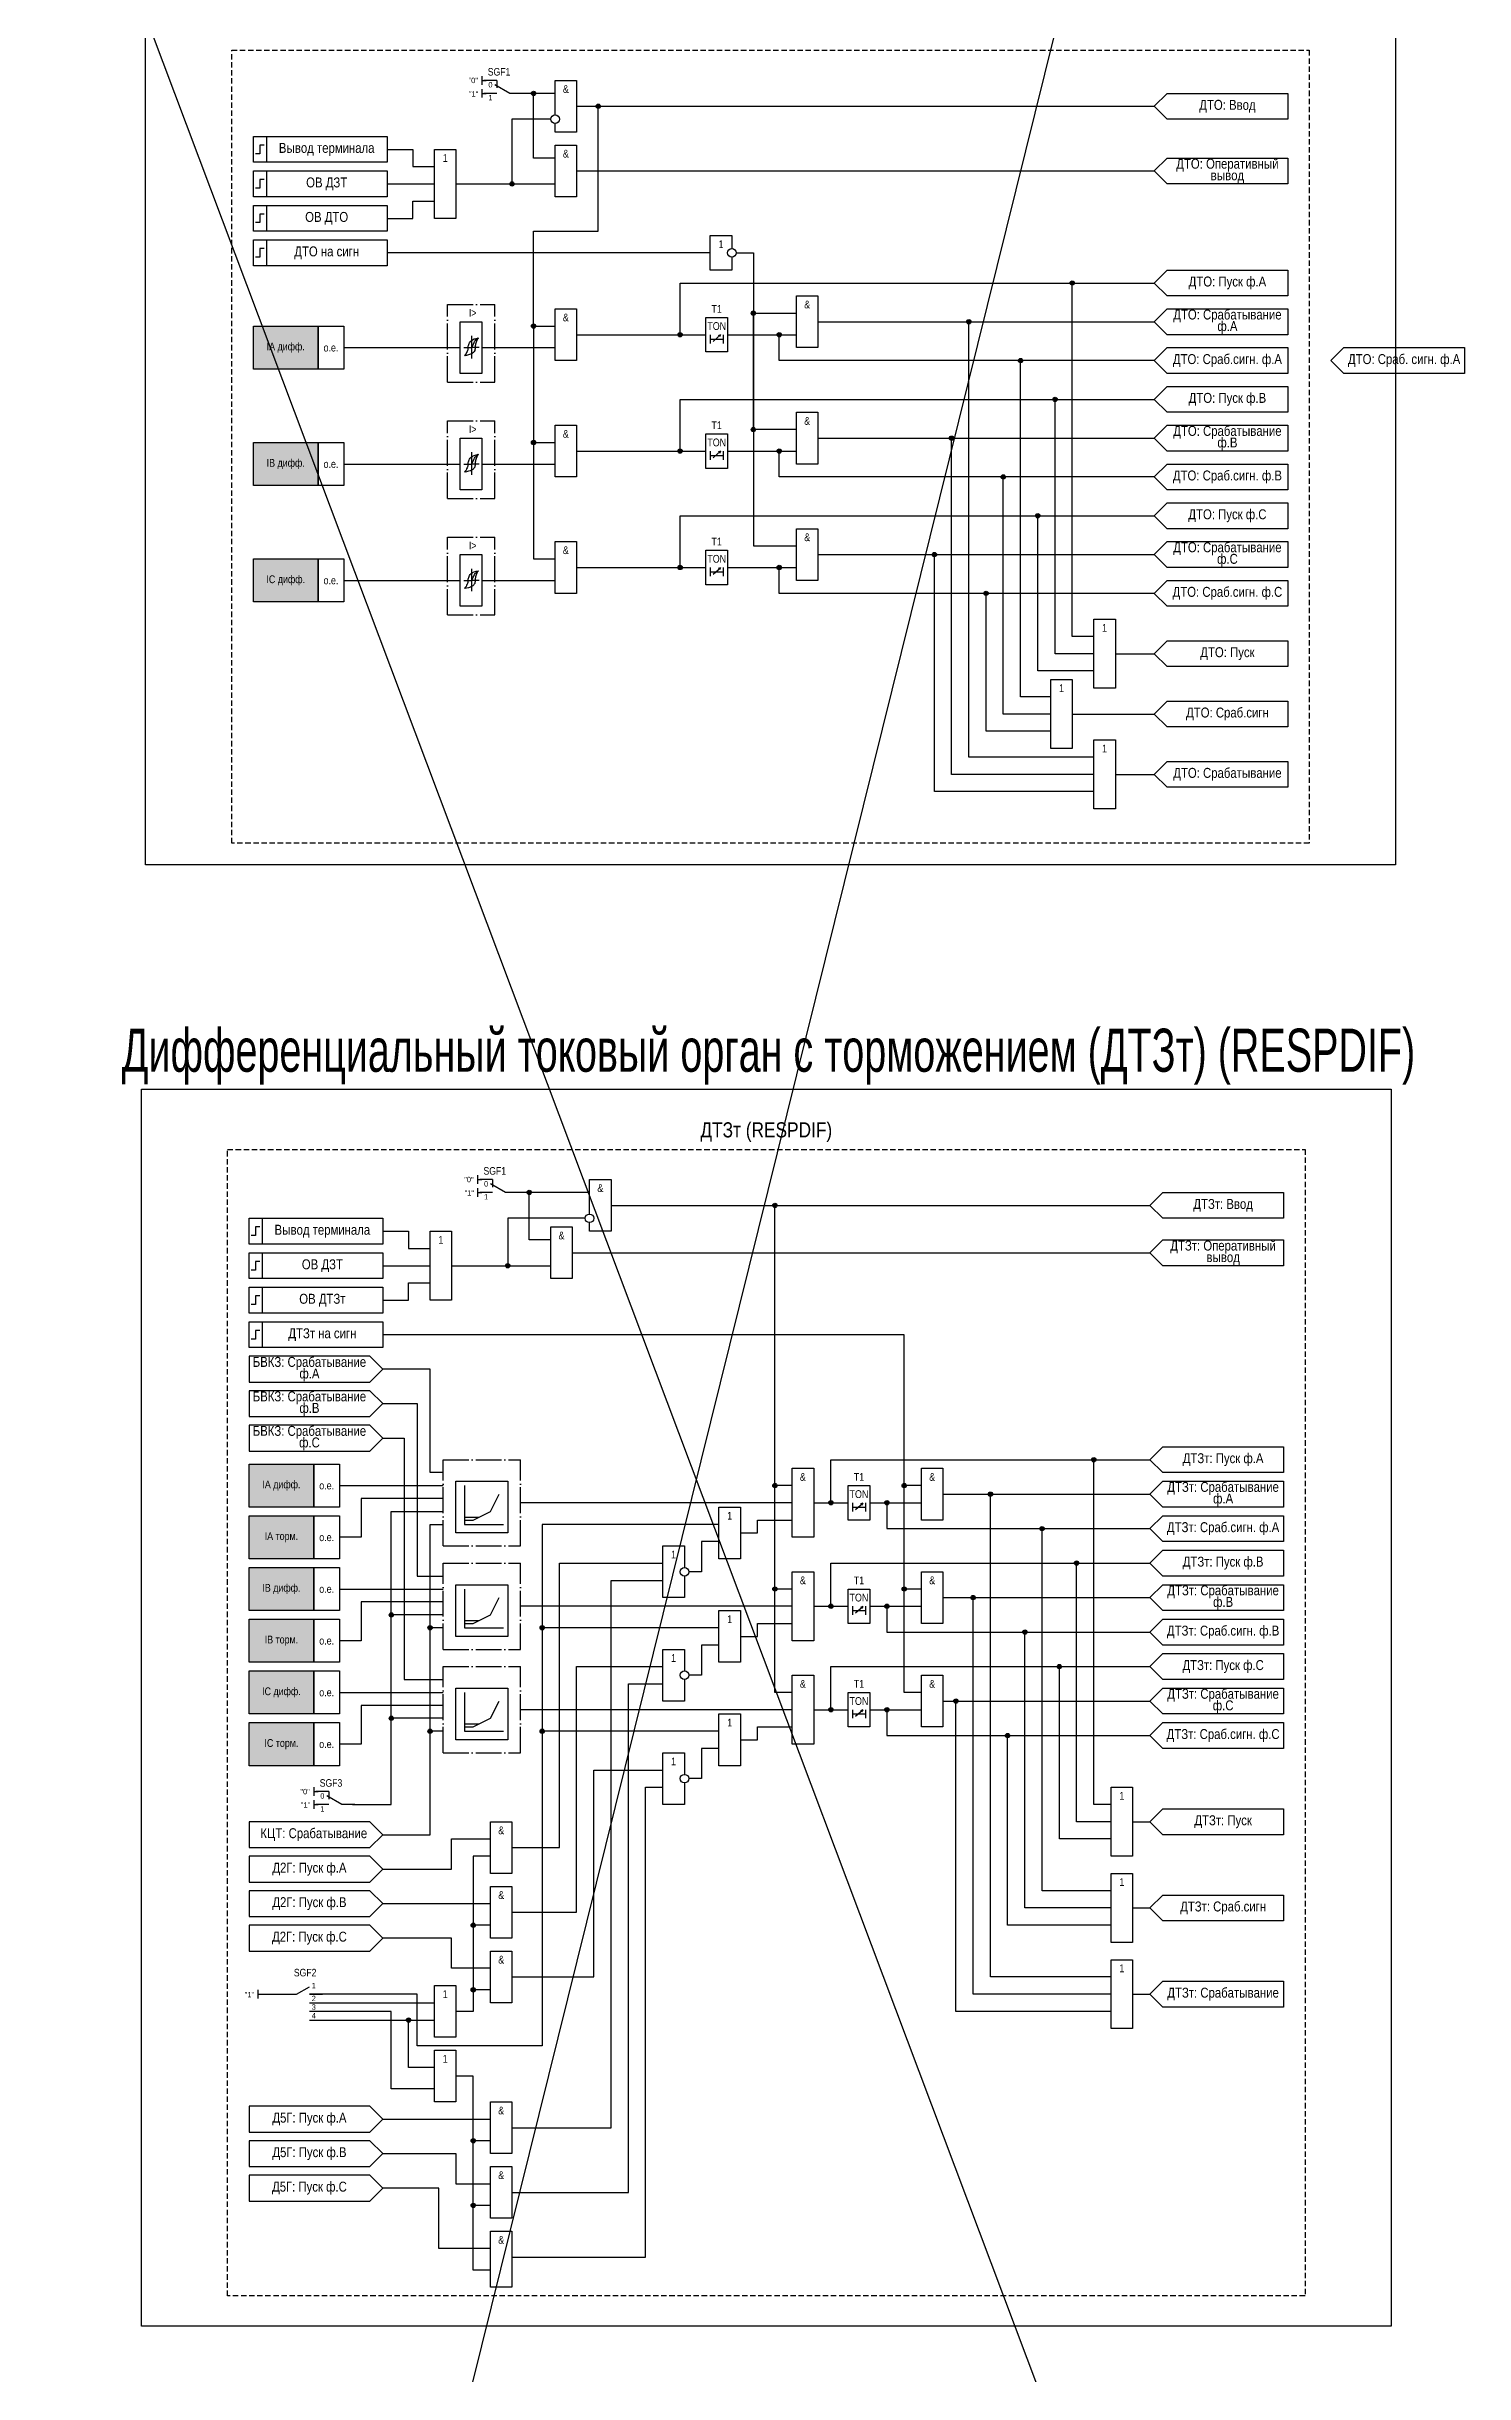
# Model space of a CAD drawing. Header units: millimetres. Extents: x -805 to 2714, y -997 to 959.
# Drawn here: x 1333 to 1662, y -445 to 95 of the extents above; entities that cross this region are included whole.
import ezdxf
from ezdxf.enums import TextEntityAlignment as Align

# ---------------------------------------------------------------- set-up
doc = ezdxf.new("R2010")
doc.units = ezdxf.units.MM
doc.linetypes.add('ACAD_ISO04W100', pattern=[30, 24, -3, 0, -3])
doc.linetypes.add('штриховая2', pattern=[0.375, 0.25, -0.125])
doc.layers.add('TEXT', color=7, linetype='Continuous', lineweight=25)
doc.layers.add('Основная', color=7, linetype='Continuous')
doc.styles.add('1.8_Gost_RD', font='ARIALN.TTF', dxfattribs={"height": 1.8})
doc.styles.add('2.5_Gost_RD', font='ARIALN.TTF', dxfattribs={"height": 2.5})
doc.styles.add('3.5_Gost_RD', font='ARIALN.TTF', dxfattribs={"height": 3.5})
doc.styles.add('Вывод', font='ARIALN.TTF', dxfattribs={"height": 2.5})
doc.styles.add('Компонент', font='ARIALN.TTF', dxfattribs={"height": 3.5})

# ---------------------------------------------------------------- blocks, each defined once
blk = doc.blocks.new('Точка')
at = {"ltscale": 100}
h = blk.add_hatch(color=256, dxfattribs=at)
h.dxf.hatch_style = 1
edge = h.paths.add_edge_path()
edge.add_arc((0, 0), 0.5, 0, 360)
blk.add_circle((0, 0), 0.5, dxfattribs=at)
blk = doc.blocks.new('*U71')
at = {"layer": 'Основная', "linetype": 'ACAD_ISO04W100', "ltscale": 0.25}
for p, q in [((0, 0), (11, 0)), ((0, -18), (0, 0)), ((11, -18), (11, 0)), ((0, -18), (11, -18))]:
    blk.add_line(p, q, dxfattribs=at)
at = {"layer": 'Основная', "style": 'Компонент'}
blk.add_attdef('ОУ', text='', height=3.5, dxfattribs=at).set_placement((11, 0), align=Align.MIDDLE_CENTER)
blk = doc.blocks.new('*U93')
at = {"layer": 'Основная', "linetype": 'ACAD_ISO04W100', "ltscale": 0.25}
for p, q in [((0, 0), (18, 0)), ((0, -20), (0, 0)), ((18, -20), (18, 0)), ((0, -20), (18, -20))]:
    blk.add_line(p, q, dxfattribs=at)
at = {"layer": 'Основная', "style": 'Компонент'}
blk.add_attdef('ОУ', text='', height=3.5, dxfattribs=at).set_placement((18, 0), align=Align.MIDDLE_CENTER)
blk = doc.blocks.new('*U78')
at = {"layer": 'Основная', "color": 0}
blk.add_line((0, 0), (6, 3.4), dxfattribs=at)
blk = doc.blocks.new('*U92')
at = {"layer": 'Основная', "color": 0}
for p, q in [((-9, 0), (-3, 0)), ((3, 0), (9, 0))]:
    blk.add_line(p, q, dxfattribs=at)
at = {"layer": 'Основная', "ltscale": 0.25}
blk.add_blockref('*U78', (-3, 0), dxfattribs=at)
at = {"layer": 'Основная'}
for tag, height, style, p in [('ОУ', 3.5, 'Компонент', (1, 10)), ('В2', 2.5, 'Вывод', (5, 4)), ('В1', 2.5, 'Вывод', (5, -2))]:
    blk.add_attdef(tag, text='', height=height, dxfattribs=dict(at, style=style)).set_placement(p, align=Align.MIDDLE_CENTER)
blk = doc.blocks.new('*U80')
at = {"layer": 'Основная', "color": 0}
blk.add_line((0, 0), (7, 4), dxfattribs=at)
at = {"layer": 'Основная', "ltscale": 0.35}
blk.add_line((6, 6), (6, 2.5), dxfattribs=at)
blk = doc.blocks.new('*U82')
at = {"layer": 'Основная', "color": 0}
for p, q in [((-3, 6), (-9, 6)), ((-3, 0), (-9, 0)), ((9, 0), (3, 0))]:
    blk.add_line(p, q, dxfattribs=at)
at = {"layer": 'Основная', "ltscale": 0.25, "xscale": -1}
blk.add_blockref('*U80', (3, 0), dxfattribs=at)
at = {"layer": 'Основная'}
for tag, height, style, p in [('ОУ', 3.5, 'Компонент', (-2, 10)), ('В1', 2.5, 'Вывод', (-14, 6)), ('В2', 2.5, 'Вывод', (-6, 4)), ('В3', 2.5, 'Вывод', (-6, -2))]:
    blk.add_attdef(tag, text='', height=height, dxfattribs=dict(at, style=style)).set_placement(p, align=Align.MIDDLE_CENTER)

msp = doc.modelspace()

# ---------------------------------------------------------------- hatches: boundary and pattern name
at = {"ltscale": 100, "true_color": 0xf7941d}
h = msp.add_hatch(color=30, dxfattribs=at)
h.dxf.hatch_style = 1
h.paths.add_polyline_path([(1381, 30), (1396, 30), (1396, 20), (1381, 20)])
h = msp.add_hatch(color=30, dxfattribs=at)
h.dxf.hatch_style = 1
h.paths.add_polyline_path([(1381, 3), (1396, 3), (1396, -7), (1381, -7)])
h = msp.add_hatch(color=30, dxfattribs=at)
h.dxf.hatch_style = 1
h.paths.add_polyline_path([(1381, -24), (1396, -24), (1396, -34), (1381, -34)])
h = msp.add_hatch(color=30, dxfattribs=at)
h.dxf.hatch_style = 1
h.paths.add_polyline_path([(1380, -234), (1395, -234), (1395, -244), (1380, -244)])
h = msp.add_hatch(color=30, dxfattribs=at)
h.dxf.hatch_style = 1
h.paths.add_polyline_path([(1380, -246), (1395, -246), (1395, -256), (1380, -256)])
h = msp.add_hatch(color=30, dxfattribs=at)
h.dxf.hatch_style = 1
h.paths.add_polyline_path([(1380, -258), (1395, -258), (1395, -268), (1380, -268)])
h = msp.add_hatch(color=30, dxfattribs=at)
h.dxf.hatch_style = 1
h.paths.add_polyline_path([(1380, -270), (1395, -270), (1395, -280), (1380, -280)])
h = msp.add_hatch(color=30, dxfattribs=at)
h.dxf.hatch_style = 1
h.paths.add_polyline_path([(1380, -282), (1395, -282), (1395, -292), (1380, -292)])
h = msp.add_hatch(color=30, dxfattribs=at)
h.dxf.hatch_style = 1
h.paths.add_polyline_path([(1380, -294), (1395, -294), (1395, -304), (1380, -304)])

# ---------------------------------------------------------------- linework, layer by layer
at = {"ltscale": 100}
for p, q in [((1589, 187), (1419, -499)), ((1333, 163), (1607, -565)), ((1434, 88), (1434, 86)), ((1434, 87), (1435, 87)), ((1434, 85), (1434, 83)), ((1434, 84), (1435, 84)), ((1412, 63), (1423, 63)), ((1428, 63), (1451, 63)), ((1446, 30), (1451, 30)), ((1433, -167), (1433, -169)), ((1433, -168), (1434, -168)), ((1433, -170), (1433, -172)), ((1433, -171), (1434, -171)), ((1411, -188), (1422, -188)), ((1427, -188), (1450, -188)), ((1395, -309), (1395, -311)), ((1395, -310), (1396, -310)), ((1395, -312), (1395, -314)), ((1395, -313), (1396, -313))]:
    msp.add_line(p, q, dxfattribs=at)
at = {"color": 7, "ltscale": 100}
for p, q in [((1487.7, 26.46), (1489.37, 27.95)), ((1489.37, 27.95), (1488.85, 27.73)), ((1489.37, 27.95), (1489.11, 27.48)), ((1487.7, -0.54), (1489.37, 0.95)), ((1489.37, 0.95), (1488.85, 0.73)), ((1489.37, 0.95), (1489.11, 0.48)), ((1487.7, -27.54), (1489.37, -26.05)), ((1489.37, -26.05), (1488.85, -26.27)), ((1489.37, -26.05), (1489.11, -26.52)), ((1520.7, -244.54), (1522.37, -243.05)), ((1522.37, -243.05), (1521.85, -243.27)), ((1522.37, -243.05), (1522.11, -243.52)), ((1520.7, -268.54), (1522.37, -267.05)), ((1522.37, -267.05), (1521.85, -267.27)), ((1522.37, -267.05), (1522.11, -267.52)), ((1520.7, -292.54), (1522.37, -291.05)), ((1522.37, -291.05), (1521.85, -291.27)), ((1522.37, -291.05), (1522.11, -291.52))]:
    msp.add_line(p, q, dxfattribs=at)
at = {"ltscale": 100}
for points in [[(1356, 104), (1646, 104), (1646, -95), (1356, -95)], [(1381, 74), (1384, 74), (1384, 68), (1381, 68)], [(1381, 74), (1412, 74), (1412, 68), (1381, 68)], [(1423, 71), (1428, 71), (1428, 55), (1423, 55)], [(1381, 66), (1384, 66), (1384, 60), (1381, 60)], [(1381, 66), (1412, 66), (1412, 60), (1381, 60)], [(1381, 58), (1384, 58), (1384, 52), (1381, 52)], [(1381, 58), (1412, 58), (1412, 52), (1381, 52)], [(1381, 30), (1396, 30), (1396, 20), (1381, 20)], [(1396, 30), (1402, 30), (1402, 20), (1396, 20)], [(1486, 32), (1491, 32), (1491, 24), (1486, 24)], [(1381, 3), (1396, 3), (1396, -7), (1381, -7)], [(1396, 3), (1402, 3), (1402, -7), (1396, -7)], [(1486, 5), (1491, 5), (1491, -3), (1486, -3)], [(1381, -24), (1396, -24), (1396, -34), (1381, -34)], [(1396, -24), (1402, -24), (1402, -34), (1396, -34)], [(1486, -22), (1491, -22), (1491, -30), (1486, -30)], [(1576, -38), (1581, -38), (1581, -54), (1576, -54)], [(1566, -52), (1571, -52), (1571, -68), (1566, -68)], [(1576, -66), (1581, -66), (1581, -82), (1576, -82)], [(1380, -177), (1383, -177), (1383, -183), (1380, -183)], [(1380, -177), (1411, -177), (1411, -183), (1380, -183)], [(1422, -180), (1427, -180), (1427, -196), (1422, -196)], [(1380, -185), (1383, -185), (1383, -191), (1380, -191)], [(1380, -185), (1411, -185), (1411, -191), (1380, -191)], [(1380, -193), (1383, -193), (1383, -199), (1380, -199)], [(1380, -193), (1411, -193), (1411, -199), (1380, -199)], [(1380, -234), (1395, -234), (1395, -244), (1380, -244)], [(1395, -234), (1401, -234), (1401, -244), (1395, -244)], [(1506, -235), (1511, -235), (1511, -251), (1506, -251)], [(1519, -239), (1524, -239), (1524, -247), (1519, -247)], [(1380, -246), (1395, -246), (1395, -256), (1380, -256)], [(1395, -246), (1401, -246), (1401, -256), (1395, -256)], [(1380, -258), (1395, -258), (1395, -268), (1380, -268)], [(1395, -258), (1401, -258), (1401, -268), (1395, -268)], [(1506, -259), (1511, -259), (1511, -275), (1506, -275)], [(1519, -263), (1524, -263), (1524, -271), (1519, -271)], [(1380, -270), (1395, -270), (1395, -280), (1380, -280)], [(1395, -270), (1401, -270), (1401, -280), (1395, -280)], [(1380, -282), (1395, -282), (1395, -292), (1380, -292)], [(1395, -282), (1401, -282), (1401, -292), (1395, -292)], [(1506, -283), (1511, -283), (1511, -299), (1506, -299)], [(1519, -287), (1524, -287), (1524, -295), (1519, -295)], [(1380, -294), (1395, -294), (1395, -304), (1380, -304)], [(1395, -294), (1401, -294), (1401, -304), (1395, -304)], [(1580, -309), (1585, -309), (1585, -325), (1580, -325)], [(1580, -329), (1585, -329), (1585, -345), (1580, -345)], [(1580, -349), (1585, -349), (1585, -365), (1580, -365)]]:
    msp.add_lwpolyline(points, close=True, dxfattribs=at)
for points in [[(1451, 69), (1446, 69), (1446, 84), (1441, 84)], [(1451, 84), (1446, 84)], [(1446, 30), (1446, 30), (1446, 52), (1461, 52), (1461, 81)], [(1456, 81), (1590, 81)], [(1450, 78), (1441, 78), (1441, 63)], [(1412, 71), (1418, 71), (1418, 67), (1423, 67)], [(1451, 69), (1446, 69)], [(1456, 66), (1590, 66)], [(1412, 55), (1418, 55), (1418, 59), (1423, 59)], [(1492, 46), (1492, 43), (1487, 43), (1487, 51), (1492, 51), (1492, 48)], [(1487, 47), (1412, 47)], [(1493, 47), (1497, 47), (1497, -21), (1507, -21)], [(1480, 28), (1480, 40), (1590, 40)], [(1576, -42), (1571, -42), (1571, 40)], [(1507, 6), (1497, 6), (1497, 33)], [(1497, 33), (1507, 33)], [(1446, 30), (1446, 30), (1446, 3), (1451, 3)], [(1487, 28), (1487, 26)], [(1487, 27), (1490, 27)], [(1490, 28), (1490, 26)], [(1590, 22), (1503, 22), (1503, 28)], [(1512, 31), (1590, 31)], [(1576, -70), (1547, -70), (1547, 31)], [(1566, -56), (1559, -56), (1559, 22)], [(1480, 1), (1480, 13), (1590, 13)], [(1576, -46), (1567, -46), (1567, 13)], [(1446, 3), (1446, 3), (1446, -24), (1451, -24)], [(1487, 1), (1487, -1)], [(1490, 1), (1490, -1)], [(1590, -5), (1503, -5), (1503, 1)], [(1512, 4), (1590, 4)], [(1576, -74), (1543, -74), (1543, 4)], [(1487, 0), (1490, 0)], [(1566, -60), (1555, -60), (1555, -5)], [(1480, -26), (1480, -14), (1590, -14)], [(1576, -50), (1563, -50), (1563, -14)], [(1487, -26), (1487, -28)], [(1490, -26), (1490, -28)], [(1590, -32), (1503, -32), (1503, -26)], [(1512, -23), (1590, -23)], [(1576, -78), (1539, -78), (1539, -23)], [(1487, -27), (1490, -27)], [(1566, -64), (1551, -64), (1551, -32)], [(1581, -46), (1590, -46)], [(1571, -60), (1590, -60)], [(1581, -74), (1590, -74)], [(1450, -182), (1445, -182), (1445, -171), (1440, -171)], [(1459, -171), (1445, -171)], [(1458, -177), (1440, -177), (1440, -188)], [(1464, -174), (1589, -174)], [(1506, -239), (1502, -239), (1502, -174)], [(1411, -180), (1417, -180), (1417, -184), (1422, -184)], [(1450, -182), (1445, -182)], [(1455, -185), (1589, -185)], [(1411, -196), (1417, -196), (1417, -192), (1422, -192)], [(1536, -239), (1532, -239), (1532, -204), (1411, -204)], [(1425, -236), (1422, -236), (1422, -212), (1411, -212)], [(1411, -220), (1419, -220), (1419, -260), (1425, -260)], [(1411, -228), (1416, -228), (1416, -284), (1425, -284)], [(1515, -243), (1515, -233), (1589, -233)], [(1580, -313), (1576, -313), (1576, -233)], [(1425, -242), (1406, -242), (1406, -251), (1401, -251)], [(1430, -239), (1430, -248)], [(1430, -247), (1432, -247), (1436, -245), (1438, -241)], [(1506, -263), (1502, -263), (1502, -239)], [(1536, -263), (1532, -263), (1532, -239)], [(1541, -241), (1589, -241)], [(1580, -353), (1552, -353), (1552, -241)], [(1489, -248), (1448, -248), (1448, -369), (1419, -369), (1419, -357), (1394, -357)], [(1404, -313), (1413, -313), (1413, -245), (1425, -245)], [(1411, -320), (1422, -320), (1422, -248), (1425, -248)], [(1430, -246.31), (1433.39, -246.31)], [(1430, -248), (1439, -248)], [(1506, -243), (1443, -243)], [(1494, -250), (1498, -250), (1498, -247), (1506, -247)], [(1520, -243), (1520, -245)], [(1520, -244), (1523, -244)], [(1523, -243), (1523, -245)], [(1524, -243), (1536, -243)], [(1528, -243), (1528, -249), (1589, -249)], [(1489, -252), (1485, -252), (1485, -259), (1482, -259)], [(1580, -333), (1564, -333), (1564, -249)], [(1441, -323), (1452, -323), (1452, -257), (1476, -257)], [(1515, -267), (1515, -257), (1589, -257)], [(1580, -317), (1572, -317), (1572, -257)], [(1430, -263), (1430, -272)], [(1441, -388), (1464, -388), (1464, -261), (1476, -261)], [(1506, -287), (1502, -287), (1502, -263)], [(1536, -287), (1532, -287), (1532, -263)], [(1425, -266), (1406, -266), (1406, -275), (1401, -275)], [(1425, -269), (1413, -269)], [(1430, -271), (1432, -271), (1436, -269), (1438, -265)], [(1506, -267), (1443, -267)], [(1520, -267), (1520, -269)], [(1520, -268), (1523, -268)], [(1523, -267), (1523, -269)], [(1524, -267), (1536, -267)], [(1528, -267), (1528, -273), (1589, -273)], [(1541, -265), (1589, -265)], [(1580, -357), (1548, -357), (1548, -265)], [(1425, -272), (1422, -272)], [(1430, -270.31), (1433.39, -270.31)], [(1430, -272), (1439, -272)], [(1489, -272), (1448, -272)], [(1494, -274), (1498, -274), (1498, -271), (1506, -271)], [(1580, -337), (1560, -337), (1560, -273)], [(1489, -276), (1485, -276), (1485, -283), (1482, -283)], [(1441, -338), (1456, -338), (1456, -281), (1476, -281)], [(1441, -403), (1468, -403), (1468, -285), (1476, -285)], [(1515, -291), (1515, -281), (1589, -281)], [(1580, -321), (1568, -321), (1568, -281)], [(1425, -290), (1406, -290), (1406, -299), (1401, -299)], [(1430, -287), (1430, -296)], [(1430, -295), (1432, -295), (1436, -293), (1438, -289)], [(1506, -291), (1443, -291)], [(1520, -291), (1520, -293)], [(1523, -291), (1523, -293)], [(1524, -291), (1536, -291)], [(1528, -291), (1528, -297), (1589, -297)], [(1541, -289), (1589, -289)], [(1580, -361), (1544, -361), (1544, -289)], [(1425, -293), (1413, -293)], [(1425, -296), (1422, -296)], [(1430, -294.31), (1433.39, -294.31)], [(1430, -296), (1439, -296)], [(1489, -296), (1448, -296)], [(1494, -298), (1498, -298), (1498, -295), (1506, -295)], [(1520, -292), (1523, -292)], [(1489, -300), (1485, -300), (1485, -307), (1482, -307)], [(1580, -341), (1556, -341), (1556, -297)], [(1441, -353), (1460, -353), (1460, -305), (1476, -305)], [(1441, -418), (1472, -418), (1472, -309), (1476, -309)], [(1585, -317), (1589, -317)], [(1411, -328), (1427, -328), (1427, -321), (1436, -321)], [(1436, -325), (1432, -325), (1432, -361), (1428, -361)], [(1411, -336), (1436, -336)], [(1585, -337), (1589, -337)], [(1436, -351), (1427, -351), (1427, -344), (1411, -344)], [(1436, -341), (1432, -341)], [(1436, -356), (1432, -356)], [(1382, -357), (1391, -357)], [(1394, -359), (1423, -359)], [(1423, -379), (1413, -379), (1413, -361), (1394, -361)], [(1585, -357), (1589, -357)], [(1394, -363), (1423, -363)], [(1423, -374), (1417, -374), (1417, -363)], [(1436, -421), (1432, -421), (1432, -376), (1428, -376)], [(1411, -386), (1436, -386)], [(1411, -394), (1428, -394), (1428, -401), (1436, -401)], [(1436, -391), (1432, -391)], [(1436, -416), (1424, -416), (1424, -402), (1411, -402)], [(1436, -406), (1432, -406)], [(1436, -421), (1432, -421)]]:
    msp.add_lwpolyline(points, dxfattribs=at)
at = {"lineweight": 30, "ltscale": 100}
for points in [[(1383.5, 72), (1382.5, 72), (1382.5, 70), (1381.5, 70)], [(1383.5, 64), (1382.5, 64), (1382.5, 62), (1381.5, 62)], [(1383.5, 56), (1382.5, 56), (1382.5, 54), (1381.5, 54)], [(1382.5, -179), (1381.5, -179), (1381.5, -181), (1380.5, -181)], [(1382.5, -187), (1381.5, -187), (1381.5, -189), (1380.5, -189)], [(1382.5, -195), (1381.5, -195), (1381.5, -197), (1380.5, -197)]]:
    msp.add_lwpolyline(points, dxfattribs=at)
at = {"color": 6, "ltscale": 100}
msp.add_lwpolyline([(1355, -147), (1645, -147), (1645, -434), (1355, -434)], close=True, dxfattribs=at)
at = {"layer": 'Основная', "ltscale": 100}
for p, q in [((1429, 29.5), (1429, 31)), ((1429, 31), (1434, 31)), ((1429, 22), (1429, 30)), ((1434, 31), (1434, 25)), ((1429, 19), (1429, 22)), ((1434, 25), (1451, 25)), ((1434, 25), (1434, 19)), ((1434, 19), (1429, 19)), ((1429, 2.5), (1429, 4)), ((1429, 4), (1434, 4)), ((1429, -5), (1429, 3)), ((1434, 4), (1434, -2)), ((1429, -8), (1429, -5)), ((1434, -2), (1451, -2)), ((1434, -2), (1434, -8)), ((1434, -8), (1429, -8)), ((1429, -24.5), (1429, -23)), ((1429, -23), (1434, -23)), ((1429, -32), (1429, -24)), ((1434, -23), (1434, -29)), ((1429, -35), (1429, -32)), ((1434, -29), (1451, -29)), ((1434, -29), (1434, -35)), ((1434, -35), (1429, -35)), ((1428, -239.5), (1428, -238)), ((1428, -238), (1440, -238)), ((1428, -247), (1428, -239)), ((1440, -238), (1440, -244)), ((1428, -250), (1428, -247)), ((1440, -244), (1440, -250)), ((1440, -250), (1428, -250)), ((1428, -263.5), (1428, -262)), ((1428, -262), (1440, -262)), ((1428, -271), (1428, -263)), ((1440, -262), (1440, -268)), ((1440, -268), (1440, -274)), ((1428, -274), (1428, -271)), ((1440, -274), (1428, -274)), ((1428, -287.5), (1428, -286)), ((1428, -286), (1440, -286)), ((1440, -286), (1440, -292)), ((1428, -295), (1428, -287)), ((1428, -298), (1428, -295)), ((1440, -292), (1440, -298)), ((1440, -298), (1428, -298)), ((1382, -356), (1382, -358))]:
    msp.add_line(p, q, dxfattribs=at)
at = {"layer": 'Основная'}
for p, q in [((1431.6, 27.72), (1431.6, 22.52)), ((1431.6, 0.72), (1431.6, -4.48)), ((1431.6, -26.28), (1431.6, -31.48))]:
    msp.add_line(p, q, dxfattribs=at)
at = {"layer": 'Основная', "color": 7, "ltscale": 100}
for p, q in [((1402, 25), (1429, 25)), ((1429.79, 25), (1431.6, 25)), ((1433.42, 25), (1431.6, 25)), ((1402, -2), (1429, -2)), ((1429.79, -2), (1431.6, -2)), ((1433.42, -2), (1431.6, -2)), ((1402, -29), (1429, -29)), ((1429.79, -29), (1431.6, -29)), ((1433.42, -29), (1431.6, -29)), ((1401, -239), (1425, -239)), ((1401, -263), (1425, -263)), ((1401, -287), (1425, -287))]:
    msp.add_line(p, q, dxfattribs=at)
at = {"layer": 'Основная', "linetype": 'штриховая2', "ltscale": 5}
for points in [[(1376, 94), (1626, 94), (1626, -90), (1376, -90)], [(1375, -161), (1625, -161), (1625, -427), (1375, -427)]]:
    msp.add_lwpolyline(points, close=True, dxfattribs=at)
at = {"layer": 'Основная', "ltscale": 100}
for points in [[(1451, 79), (1451, 87), (1456, 87), (1456, 75), (1451, 75), (1451, 77)], [(1456, 28), (1486, 28), (1486, 28), (1486, 28)], [(1491, 28), (1507, 28)], [(1456, 1), (1486, 1), (1486, 1), (1486, 1)], [(1491, 1), (1507, 1)], [(1456, -26), (1486, -26), (1486, -26), (1486, -26)], [(1491, -26), (1507, -26)], [(1459, -176), (1459, -168), (1464, -168), (1464, -180), (1459, -180), (1459, -178)], [(1511, -243), (1519, -243), (1519, -243), (1519, -243)], [(1481, -260), (1481, -265), (1476, -265), (1476, -253), (1481, -253), (1481, -258)], [(1511, -267), (1519, -267), (1519, -267), (1519, -267)], [(1481, -284), (1481, -289), (1476, -289), (1476, -277), (1481, -277), (1481, -282)], [(1511, -291), (1519, -291), (1519, -291), (1519, -291)], [(1481, -308), (1481, -313), (1476, -313), (1476, -301), (1481, -301), (1481, -306)]]:
    msp.add_lwpolyline(points, dxfattribs=at)
for points in [[(1621, 84), (1621, 78), (1593, 78), (1590, 81), (1593, 84)], [(1451, 72), (1456, 72), (1456, 60), (1451, 60)], [(1621, 69), (1621, 63), (1593, 63), (1590, 66), (1593, 69)], [(1381, 50), (1384, 50), (1384, 44), (1381, 44)], [(1381, 50), (1412, 50), (1412, 44), (1381, 44)], [(1621, 43), (1621, 37), (1593, 37), (1590, 40), (1593, 43)], [(1451, 34), (1456, 34), (1456, 22), (1451, 22)], [(1507, 37), (1512, 37), (1512, 25), (1507, 25)], [(1621, 34), (1621, 28), (1593, 28), (1590, 31), (1593, 34)], [(1621, 25), (1621, 19), (1593, 19), (1590, 22), (1593, 25)], [(1621, 16), (1621, 10), (1593, 10), (1590, 13), (1593, 16)], [(1451, 7), (1456, 7), (1456, -5), (1451, -5)], [(1507, 10), (1512, 10), (1512, -2), (1507, -2)], [(1621, 7), (1621, 1), (1593, 1), (1590, 4), (1593, 7)], [(1621, -2), (1621, -8), (1593, -8), (1590, -5), (1593, -2)], [(1621, -11), (1621, -17), (1593, -17), (1590, -14), (1593, -11)], [(1451, -20), (1456, -20), (1456, -32), (1451, -32)], [(1507, -17), (1512, -17), (1512, -29), (1507, -29)], [(1621, -20), (1621, -26), (1593, -26), (1590, -23), (1593, -20)], [(1621, -29), (1621, -35), (1593, -35), (1590, -32), (1593, -29)], [(1621, -43), (1621, -49), (1593, -49), (1590, -46), (1593, -43)], [(1621, -57), (1621, -63), (1593, -63), (1590, -60), (1593, -57)], [(1621, -71), (1621, -77), (1593, -77), (1590, -74), (1593, -71)], [(1620, -171), (1620, -177), (1592, -177), (1589, -174), (1592, -171)], [(1450, -179), (1455, -179), (1455, -191), (1450, -191)], [(1620, -182), (1620, -188), (1592, -188), (1589, -185), (1592, -182)], [(1380, -201), (1383, -201), (1383, -207), (1380, -207)], [(1380, -201), (1411, -201), (1411, -207), (1380, -207)], [(1380, -209), (1380, -215), (1408, -215), (1411, -212), (1408, -209)], [(1380, -217), (1380, -223), (1408, -223), (1411, -220), (1408, -217)], [(1380, -225), (1380, -231), (1408, -231), (1411, -228), (1408, -225)], [(1620, -230), (1620, -236), (1592, -236), (1589, -233), (1592, -230)], [(1536, -235), (1541, -235), (1541, -247), (1536, -247)], [(1620, -238), (1620, -244), (1592, -244), (1589, -241), (1592, -238)], [(1489, -244), (1494, -244), (1494, -256), (1489, -256)], [(1620, -246), (1620, -252), (1592, -252), (1589, -249), (1592, -246)], [(1536, -259), (1541, -259), (1541, -271), (1536, -271)], [(1620, -254), (1620, -260), (1592, -260), (1589, -257), (1592, -254)], [(1620, -262), (1620, -268), (1592, -268), (1589, -265), (1592, -262)], [(1489, -268), (1494, -268), (1494, -280), (1489, -280)], [(1620, -270), (1620, -276), (1592, -276), (1589, -273), (1592, -270)], [(1620, -278), (1620, -284), (1592, -284), (1589, -281), (1592, -278)], [(1536, -283), (1541, -283), (1541, -295), (1536, -295)], [(1620, -286), (1620, -292), (1592, -292), (1589, -289), (1592, -286)], [(1489, -292), (1494, -292), (1494, -304), (1489, -304)], [(1620, -294), (1620, -300), (1592, -300), (1589, -297), (1592, -294)], [(1380, -317), (1380, -323), (1408, -323), (1411, -320), (1408, -317)], [(1436, -317), (1441, -317), (1441, -329), (1436, -329)], [(1620, -314), (1620, -320), (1592, -320), (1589, -317), (1592, -314)], [(1380, -325), (1380, -331), (1408, -331), (1411, -328), (1408, -325)], [(1380, -333), (1380, -339), (1408, -339), (1411, -336), (1408, -333)], [(1436, -332), (1441, -332), (1441, -344), (1436, -344)], [(1620, -334), (1620, -340), (1592, -340), (1589, -337), (1592, -334)], [(1380, -341), (1380, -347), (1408, -347), (1411, -344), (1408, -341)], [(1436, -347), (1441, -347), (1441, -359), (1436, -359)], [(1423, -355), (1428, -355), (1428, -367), (1423, -367)], [(1620, -354), (1620, -360), (1592, -360), (1589, -357), (1592, -354)], [(1423, -370), (1428, -370), (1428, -382), (1423, -382)], [(1380, -383), (1380, -389), (1408, -389), (1411, -386), (1408, -383)], [(1436, -382), (1441, -382), (1441, -394), (1436, -394)], [(1380, -391), (1380, -397), (1408, -397), (1411, -394), (1408, -391)], [(1380, -399), (1380, -405), (1408, -405), (1411, -402), (1408, -399)], [(1436, -397), (1441, -397), (1441, -409), (1436, -409)], [(1436, -412), (1441, -412), (1441, -425), (1436, -425)]]:
    msp.add_lwpolyline(points, close=True, dxfattribs=at)
at = {"layer": 'Основная', "lineweight": 30, "ltscale": 100}
for points in [[(1383.5, 48), (1382.5, 48), (1382.5, 46), (1381.5, 46)], [(1382.5, -203), (1381.5, -203), (1381.5, -205), (1380.5, -205)]]:
    msp.add_lwpolyline(points, dxfattribs=at)
at = {"layer": 'Основная', "color": 3, "ltscale": 100}
msp.add_lwpolyline([(1662, 25), (1662, 19), (1634, 19), (1631, 22), (1634, 25)], close=True, dxfattribs=at)
at = {"layer": 'Основная', "ltscale": 100}
for centre in [(1451, 78), (1492, 47), (1459, -177), (1481, -259), (1481, -283), (1481, -307)]:
    msp.add_circle(centre, 1, dxfattribs=at)
at = {"layer": 'Основная'}
for points in [[(1430.8, 24.92), (1430.95, 25.71), (1431.44, 26.54), (1433.2, 27.26)], [(1431.6, 25), (1432, 25.72), (1432.47, 26.6), (1433.2, 27.26)], [(1432.48, 24.92), (1432.6, 25.71), (1432.81, 26.54), (1433.2, 27.26)], [(1430.8, 24.92), (1430.6, 24.13), (1430, 23.12)], [(1432.48, 24.92), (1432.25, 24.13), (1431.76, 23.67), (1430, 23.12)], [(1430.8, -2.08), (1430.95, -1.29), (1431.44, -0.46), (1433.2, 0.26)], [(1431.6, -2), (1432, -1.28), (1432.47, -0.4), (1433.2, 0.26)], [(1432.48, -2.08), (1432.6, -1.29), (1432.81, -0.46), (1433.2, 0.26)], [(1430.8, -2.08), (1430.6, -2.87), (1430, -3.88)], [(1432.48, -2.08), (1432.25, -2.87), (1431.76, -3.33), (1430, -3.88)], [(1430.8, -29.08), (1430.95, -28.29), (1431.44, -27.46), (1433.2, -26.74)], [(1431.6, -29), (1432, -28.28), (1432.47, -27.4), (1433.2, -26.74)], [(1432.48, -29.08), (1432.6, -28.29), (1432.81, -27.46), (1433.2, -26.74)], [(1430.8, -29.08), (1430.6, -29.87), (1430, -30.88)], [(1432.48, -29.08), (1432.25, -29.87), (1431.76, -30.33), (1430, -30.88)]]:
    msp.add_spline(points, degree=3, dxfattribs=at)

# ---------------------------------------------------------------- block references
at = {"color": 3, "ltscale": 0.25, "xscale": 0.5, "yscale": 0.5, "zscale": 0.5}
msp.add_blockref('*U92', (1392.5, -357), dxfattribs=at).add_auto_attribs({'ОУ': 'SGF2', 'В1': '2', 'В2': '1'})
at = {"layer": 'Основная', "ltscale": 0.25, "xscale": 0.5, "yscale": 0.5, "zscale": 0.5}
for p, values in [((1439, 84), {'ОУ': 'SGF1', 'В1': '"0"', 'В2': '0', 'В3': '1'}), ((1438, -171), {'ОУ': 'SGF1', 'В1': '"0"', 'В2': '0', 'В3': '1'}), ((1400, -313), {'ОУ': 'SGF3', 'В1': '"0"', 'В2': '0', 'В3': '1'})]:
    msp.add_blockref('*U82', p, dxfattribs=at).add_auto_attribs(values)
at = {"layer": 'Основная', "ltscale": 100}
for p in [(1446, 84), (1461, 81), (1441, 63), (1571, 40), (1497, 33), (1446, 30), (1480, 28), (1503, 28), (1547, 31), (1559, 22), (1567, 13), (1497, 6), (1446, 3), (1480, 1), (1503, 1), (1543, 4), (1555, -5), (1563, -14), (1480, -26), (1503, -26), (1539, -23), (1551, -32), (1445, -171), (1502, -174), (1440, -188), (1576, -233), (1502, -239), (1515, -243), (1528, -243), (1532, -239), (1552, -241), (1564, -249), (1572, -257), (1502, -263), (1532, -263), (1548, -265), (1413, -269), (1515, -267), (1528, -267), (1422, -272), (1448, -272), (1560, -273), (1568, -281), (1515, -291), (1528, -291), (1544, -289), (1413, -293), (1422, -296), (1448, -296), (1556, -297), (1432, -341), (1432, -356), (1417, -363), (1432, -391), (1432, -406)]:
    msp.add_blockref('Точка', p, dxfattribs=at)
at = {"layer": 'Основная', "ltscale": 0.25}
for name, p in [('*U71', (1426, 35)), ('*U71', (1426, 8)), ('*U71', (1426, -19)), ('*U93', (1425, -233)), ('*U93', (1425, -257)), ('*U93', (1425, -281))]:
    msp.add_blockref(name, p, dxfattribs=at)

# ---------------------------------------------------------------- texts
at = {"ltscale": 100}
for s, insert, char_height, width, attachment_point, style in [('"1"', (1431, 84.5), 1.25, 2, 1, '3.5_Gost_RD'), ('\\pxsm0.7;Вывод терминала', (1398, 71), 2.3, 28, 5, '2.5_Gost_RD'), ('1', (1425.5, 69), 1.8, 5, 5, '2.5_Gost_RD'), ('1', (1489.5, 49), 1.8, 5, 5, '2.5_Gost_RD'), ('T1', (1488.5, 34), 1.8, 5, 5, '2.5_Gost_RD'), ('TON', (1488.5, 30), 1.8, 5, 5, '2.5_Gost_RD'), ('IA дифф.', (1388.5, 25), 1.8, 15, 5, '1.8_Gost_RD'), ('о.е.', (1399, 25), 1.8, 6, 5, '1.8_Gost_RD'), ('T1', (1488.5, 7), 1.8, 5, 5, '2.5_Gost_RD'), ('TON', (1488.5, 3), 1.8, 5, 5, '2.5_Gost_RD'), ('IB дифф.', (1388.5, -2), 1.8, 15, 5, '1.8_Gost_RD'), ('о.е.', (1399, -2), 1.8, 6, 5, '1.8_Gost_RD'), ('T1', (1488.5, -20), 1.8, 5, 5, '2.5_Gost_RD'), ('TON', (1488.5, -24), 1.8, 5, 5, '2.5_Gost_RD'), ('IC дифф.', (1388.5, -29), 1.8, 15, 5, '1.8_Gost_RD'), ('о.е.', (1399, -29), 1.8, 6, 5, '1.8_Gost_RD'), ('"1"', (1430, -170.5), 1.25, 2, 1, '3.5_Gost_RD'), ('\\pxsm0.7;Вывод терминала', (1397, -180), 2.3, 28, 5, '2.5_Gost_RD'), ('1', (1424.5, -182), 1.8, 5, 5, '2.5_Gost_RD'), ('T1', (1521.5, -237), 1.8, 5, 5, '2.5_Gost_RD'), ('IA дифф.', (1387.5, -239), 1.8, 15, 5, '1.8_Gost_RD'), ('о.е.', (1398, -239), 1.8, 6, 5, '1.8_Gost_RD'), ('TON', (1521.5, -241), 1.8, 5, 5, '2.5_Gost_RD'), ('IA торм.', (1387.5, -251), 1.8, 15, 5, '1.8_Gost_RD'), ('о.е.', (1398, -251), 1.8, 6, 5, '1.8_Gost_RD'), ('IB дифф.', (1387.5, -263), 1.8, 15, 5, '1.8_Gost_RD'), ('о.е.', (1398, -263), 1.8, 6, 5, '1.8_Gost_RD'), ('TON', (1521.5, -265), 1.8, 5, 5, '2.5_Gost_RD'), ('T1', (1521.5, -261), 1.8, 5, 5, '2.5_Gost_RD'), ('IB торм.', (1387.5, -275), 1.8, 15, 5, '1.8_Gost_RD'), ('о.е.', (1398, -275), 1.8, 6, 5, '1.8_Gost_RD'), ('IC дифф.', (1387.5, -287), 1.8, 15, 5, '1.8_Gost_RD'), ('T1', (1521.5, -285), 1.8, 5, 5, '2.5_Gost_RD'), ('о.е.', (1398, -287), 1.8, 6, 5, '1.8_Gost_RD'), ('TON', (1521.5, -289), 1.8, 5, 5, '2.5_Gost_RD'), ('IC торм.', (1387.5, -299), 1.8, 15, 5, '1.8_Gost_RD'), ('о.е.', (1398, -299), 1.8, 6, 5, '1.8_Gost_RD'), ('"1"', (1392, -312.5), 1.25, 2, 1, '3.5_Gost_RD')]:
    msp.add_mtext(s, dxfattribs=dict(at, insert=insert, char_height=char_height, width=width, attachment_point=attachment_point, style=style))
at = {"color": 30, "ltscale": 100, "attachment_point": 5, "style": '3.5_Gost_RD'}
for s, insert, char_height, width in [('{\\W0.8;\\C3;Дифференциальный токовый орган с торможением (ДТЗт) (RESPDIF)}', (1500.5, -139.5), 10, 341), ('\\pxt31;ДТЗт (RESPDIF)', (1500, -157), 3.5, 250)]:
    msp.add_mtext(s, dxfattribs=dict(at, insert=insert, char_height=char_height, width=width))
at = {"layer": 'TEXT', "color": 0, "ltscale": 100, "char_height": 2.3, "width": 28, "attachment_point": 5, "style": '2.5_Gost_RD'}
for insert in [(1398, 63), (1397, -188)]:
    msp.add_mtext('\\pxsm0.7;{\\C256;ОВ ДЗТ}', dxfattribs=dict(at, insert=insert))
at = {"layer": 'TEXT', "ltscale": 100, "char_height": 1.25, "width": 2, "attachment_point": 5, "style": '2.5_Gost_RD'}
for s, insert in [('4', (1395, -362)), ('3', (1395, -360))]:
    msp.add_mtext(s, dxfattribs=dict(at, insert=insert))
at = {"layer": 'Основная', "ltscale": 100}
for s, insert, char_height, width, attachment_point, style in [('&', (1453.5, 85), 1.8, 5, 5, '2.5_Gost_RD'), ('ДТО: Ввод', (1607, 81), 2.3, 28, 5, '2.5_Gost_RD'), ('&', (1453.5, 70), 1.8, 5, 5, '2.5_Gost_RD'), ('\\pxsm0.7;ДТО на сигн', (1398, 47), 2.3, 28, 5, '2.5_Gost_RD'), ('&', (1453.5, 32), 1.8, 5, 5, '2.5_Gost_RD'), ('&', (1509.5, 35), 1.8, 5, 5, '2.5_Gost_RD'), ('\\pxsm0.7;ДТО: Сраб.сигн. ф.А', (1607, 22), 2.3, 28, 5, '2.5_Gost_RD'), ('&', (1453.5, 5), 1.8, 5, 5, '2.5_Gost_RD'), ('&', (1509.5, 8), 1.8, 5, 5, '2.5_Gost_RD'), ('&', (1453.5, -22), 1.8, 5, 5, '2.5_Gost_RD'), ('&', (1509.5, -19), 1.8, 5, 5, '2.5_Gost_RD'), ('1', (1578.5, -40), 1.8, 5, 5, '2.5_Gost_RD'), ('1', (1568.5, -54), 1.8, 5, 5, '2.5_Gost_RD'), ('1', (1578.5, -68), 1.8, 5, 5, '2.5_Gost_RD'), ('&', (1461.5, -170), 1.8, 5, 5, '2.5_Gost_RD'), ('ДТЗт: Ввод', (1606, -174), 2.3, 28, 5, '2.5_Gost_RD'), ('&', (1452.5, -181), 1.8, 5, 5, '2.5_Gost_RD'), ('\\pxsm0.7;ДТЗт на сигн', (1397, -204), 2.3, 28, 5, '2.5_Gost_RD'), ('&', (1508.5, -237), 1.8, 5, 5, '2.5_Gost_RD'), ('&', (1538.5, -237), 1.8, 5, 5, '2.5_Gost_RD'), ('1', (1491.5, -246), 1.8, 5, 5, '2.5_Gost_RD'), ('\\pxsm0.7;ДТЗт: Сраб.сигн. ф.А', (1606, -249), 2.3, 28, 5, '2.5_Gost_RD'), ('1', (1478.5, -255), 1.8, 5, 5, '2.5_Gost_RD'), ('&', (1508.5, -261), 1.8, 5, 5, '2.5_Gost_RD'), ('&', (1538.5, -261), 1.8, 5, 5, '2.5_Gost_RD'), ('1', (1491.5, -270), 1.8, 5, 5, '2.5_Gost_RD'), ('\\pxsm0.7;ДТЗт: Сраб.сигн. ф.В', (1606, -273), 2.3, 28, 5, '2.5_Gost_RD'), ('1', (1478.5, -279), 1.8, 5, 5, '2.5_Gost_RD'), ('&', (1508.5, -285), 1.8, 5, 5, '2.5_Gost_RD'), ('&', (1538.5, -285), 1.8, 5, 5, '2.5_Gost_RD'), ('1', (1491.5, -294), 1.8, 5, 5, '2.5_Gost_RD'), ('\\pxsm0.7;ДТЗт: Сраб.сигн. ф.С', (1606, -297), 2.3, 28, 5, '2.5_Gost_RD'), ('1', (1478.5, -303), 1.8, 5, 5, '2.5_Gost_RD'), ('1', (1582.5, -311), 1.8, 5, 5, '2.5_Gost_RD'), ('&', (1438.5, -319), 1.8, 5, 5, '2.5_Gost_RD'), ('&', (1438.5, -334), 1.8, 5, 5, '2.5_Gost_RD'), ('1', (1582.5, -331), 1.8, 5, 5, '2.5_Gost_RD'), ('\\pxsm0.7;ДТЗт: Сраб.сигн', (1606, -337), 2.3, 28, 5, '2.5_Gost_RD'), ('&', (1438.5, -349), 1.8, 5, 5, '2.5_Gost_RD'), ('1', (1582.5, -351), 1.8, 5, 5, '2.5_Gost_RD'), ('1', (1425.5, -357), 1.8, 5, 5, '2.5_Gost_RD'), ('"1"', (1379, -356.5), 1.25, 2, 1, '3.5_Gost_RD'), ('1', (1425.5, -372), 1.8, 5, 5, '2.5_Gost_RD'), ('&', (1438.5, -384), 1.8, 5, 5, '2.5_Gost_RD'), ('&', (1438.5, -399), 1.8, 5, 5, '2.5_Gost_RD'), ('&', (1438.5, -414), 1.8, 5, 5, '2.5_Gost_RD')]:
    msp.add_mtext(s, dxfattribs=dict(at, insert=insert, char_height=char_height, width=width, attachment_point=attachment_point, style=style))
at = {"layer": 'Основная', "color": 0, "ltscale": 100, "char_height": 2.3, "attachment_point": 5, "style": '2.5_Gost_RD'}
for s, insert, width in [('\\pxsm0.7;{\\C256;ДТО: Оперативный вывод}', (1607, 66), 28), ('\\pxsm0.7;{\\C256;ОВ ДТО}', (1398, 55), 28), ('\\pxsm0.7;{\\C256;ДТО: Пуск ф.А}', (1607, 40), 28), ('\\pxsm0.7;{\\C256;ДТО: Срабатывание ф.А}', (1607, 31), 28), ('\\pxsm0.7;{\\C256;ДТО: Пуск ф.В}', (1607, 13), 28), ('\\pxsm0.7;{\\C256;ДТО: Срабатывание ф.В}', (1607, 4), 28), ('\\pxsm0.7;{\\C256;ДТО: Пуск ф.С}', (1607, -14), 28), ('\\pxsm0.7;{\\C256;ДТО: Срабатывание ф.С}', (1607, -23), 28), ('\\pxsm0.7;{\\C256;ДТО: Пуск}', (1607, -46), 28), ('\\pxsm0.7;{\\C256;ДТО: Срабатывание}', (1607, -74), 28), ('\\pxsm0.7;{\\C256;ДТЗт: Оперативный вывод}', (1606, -185), 28), ('\\pxsm0.7;{\\C256;ОВ ДТЗт}', (1397, -196), 28), ('\\pxsm0.7;{\\C256;БВКЗ: Срабатывание ф.А}', (1394, -212), 28), ('\\pxsm0.7;{\\C256;БВКЗ: Срабатывание ф.В}', (1394, -220), 28), ('\\pxsm0.7;{\\C256;БВКЗ: Срабатывание ф.С}', (1394, -228), 28), ('\\pxsm0.7;{\\C256;ДТЗт: Пуск ф.А}', (1606, -233), 28), ('\\pxsm0.7;{\\C256;ДТЗт: Срабатывание ф.А}', (1606, -241), 28), ('\\pxsm0.7;{\\C256;ДТЗт: Пуск ф.В}', (1606, -257), 28), ('\\pxsm0.7;{\\C256;ДТЗт: Срабатывание ф.В}', (1606, -265), 28), ('\\pxsm0.7;{\\C256;ДТЗт: Пуск ф.С}', (1606, -281), 28), ('\\pxsm0.7;{\\C256;ДТЗт: Срабатывание ф.С}', (1606, -289), 28), ('\\pxsm0.7;{\\C256;КЦТ: Срабатывание}', (1395, -320), 26.5083), ('\\pxsm0.7;{\\C256;ДТЗт: Пуск}', (1606, -317), 28), ('\\pxsm0.7;{\\C256;Д2Г: Пуск ф.А}', (1394, -328), 28), ('\\pxsm0.7;{\\C256;Д2Г: Пуск ф.B}', (1394, -336), 28), ('\\pxsm0.7;{\\C256;Д2Г: Пуск ф.C}', (1394, -344), 28), ('\\pxsm0.7;{\\C256;ДТЗт: Срабатывание}', (1606, -357), 28), ('\\pxsm0.7;{\\C256;Д5Г: Пуск ф.А}', (1394, -386), 28), ('\\pxsm0.7;{\\C256;Д5Г: Пуск ф.B}', (1394, -394), 28), ('\\pxsm0.7;{\\C256;Д5Г: Пуск ф.C}', (1394, -402), 28)]:
    msp.add_mtext(s, dxfattribs=dict(at, insert=insert, width=width))
at = {"layer": 'Основная', "color": 7, "ltscale": 100, "char_height": 1.8, "width": 4, "attachment_point": 1, "style": '1.8_Gost_RD'}
for insert in [(1431, 34), (1431, 7), (1431, -20)]:
    msp.add_mtext('I>', dxfattribs=dict(at, insert=insert))
at = {"layer": 'Основная', "color": 3, "ltscale": 100, "insert": (1648, 22), "char_height": 2.3, "width": 28, "attachment_point": 5, "style": '2.5_Gost_RD'}
msp.add_mtext('\\pxsm0.7;ДТО: Сраб. сигн. ф.А', dxfattribs=at)
at = {"layer": 'Основная', "color": 1, "ltscale": 100, "char_height": 2.3, "width": 28, "attachment_point": 5, "style": '2.5_Gost_RD'}
for s, insert in [('\\pxsm0.7;{\\C256;ДТО: Сраб.сигн. ф.В}', (1607, -5)), ('\\pxsm0.7;{\\C256;ДТО: Сраб.сигн. ф.С}', (1607, -32)), ('\\pxsm0.7;{\\C256;ДТО: Сраб.сигн}', (1607, -60))]:
    msp.add_mtext(s, dxfattribs=dict(at, insert=insert))

doc.saveas('drawing.dxf')
